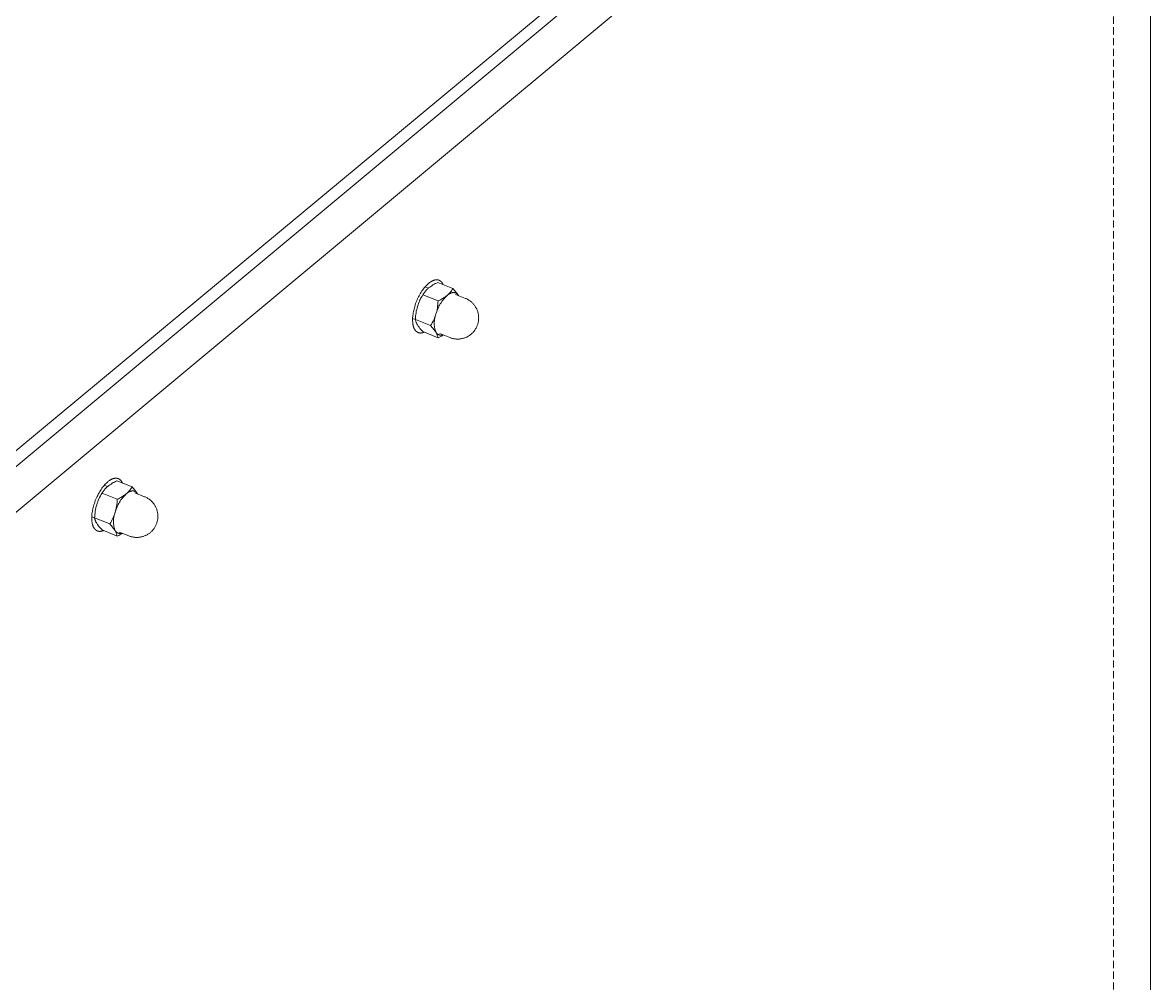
# Model space of a CAD drawing. Header units: millimetres. Extents: x -427 to 4679, y -324 to 2971.
# Drawn here: x 4334.3 to 4534.5, y 1184.3 to 1354.9 of the extents above; entities that cross this region are included whole.
import ezdxf

# ---------------------------------------------------------------- set-up
doc = ezdxf.new("R2010")
doc.units = ezdxf.units.MM
doc.linetypes.add('HIDDEN', pattern=[1.905, 1.27, -0.635])
doc.layers.add('ZANO_R', color=7, linetype='Continuous', lineweight=0)
doc.layers.add('ZANO_R_przerywana', color=7, linetype='HIDDEN', lineweight=0)

msp = doc.modelspace()

# ---------------------------------------------------------------- linework, layer by layer
at = {"layer": 'ZANO_R'}
for p, q in [((4525.13, 1438.38), (4272.79, 1228.76)), ((4277.38, 1229.57), (4522.25, 1433.65)), ((4528.82, 1431.02), (4283.96, 1226.94)), ((4534.52, 1105.9), (4534.52, 1427.6)), ((4405.21, 1307.22), (4405.34, 1307.41)), ((4405.34, 1307.41), (4405.47, 1307.58)), ((4405.47, 1307.58), (4405.61, 1307.76)), ((4405.61, 1307.76), (4405.74, 1307.92)), ((4405.74, 1307.92), (4405.87, 1308.07)), ((4405.76, 1307.94), (4406.33, 1307.7)), ((4405.87, 1308.07), (4406, 1308.21)), ((4405.87, 1307.24), (4405.97, 1307.35)), ((4405.97, 1307.35), (4406.07, 1307.46)), ((4406, 1308.21), (4406.13, 1308.34)), ((4406.07, 1307.46), (4406.17, 1307.56)), ((4406.13, 1308.34), (4406.2, 1308.4)), ((4406.17, 1307.56), (4406.28, 1307.65)), ((4406.2, 1308.4), (4406.26, 1308.46)), ((4406.26, 1308.46), (4406.33, 1308.51)), ((4406.28, 1307.65), (4406.39, 1307.75)), ((4406.33, 1308.51), (4406.39, 1308.57)), ((4406.39, 1308.57), (4406.48, 1308.64)), ((4406.39, 1307.75), (4406.58, 1307.89)), ((4406.48, 1308.64), (4406.57, 1308.71)), ((4406.57, 1308.71), (4406.66, 1308.78)), ((4406.58, 1307.89), (4406.77, 1308.03)), ((4406.66, 1308.78), (4406.76, 1308.84)), ((4406.76, 1308.84), (4406.81, 1308.87)), ((4406.77, 1308.03), (4406.96, 1308.16)), ((4406.81, 1308.87), (4406.85, 1308.9)), ((4406.85, 1308.9), (4406.9, 1308.93)), ((4406.9, 1308.93), (4406.95, 1308.95)), ((4406.95, 1308.95), (4407, 1308.98)), ((4406.96, 1308.16), (4407.16, 1308.29)), ((4407, 1308.98), (4407.04, 1309)), ((4407.04, 1309), (4407.09, 1309.02)), ((4407.09, 1309.02), (4407.14, 1309.05)), ((4407.14, 1309.05), (4407.19, 1309.07)), ((4407.16, 1308.29), (4407.37, 1308.41)), ((4407.19, 1309.07), (4407.23, 1309.09)), ((4407.23, 1309.09), (4407.28, 1309.1)), ((4407.28, 1309.1), (4407.33, 1309.12)), ((4407.33, 1309.12), (4407.38, 1309.14)), ((4407.37, 1308.41), (4407.57, 1308.52)), ((4407.38, 1309.14), (4407.42, 1309.15)), ((4407.42, 1309.15), (4407.47, 1309.16)), ((4407.47, 1309.16), (4407.52, 1309.17)), ((4407.52, 1309.17), (4407.57, 1309.18)), ((4407.57, 1309.18), (4407.61, 1309.19)), ((4407.57, 1308.52), (4407.78, 1308.63)), ((4407.61, 1309.19), (4407.66, 1309.2)), ((4407.66, 1309.2), (4407.7, 1309.2)), ((4407.7, 1309.2), (4407.75, 1309.2)), ((4407.75, 1309.2), (4407.8, 1309.2)), ((4407.78, 1308.63), (4408, 1308.73)), ((4407.8, 1309.2), (4407.82, 1309.21)), ((4407.82, 1309.21), (4407.84, 1309.2)), ((4407.84, 1309.2), (4407.86, 1309.2)), ((4407.86, 1309.2), (4407.88, 1309.2)), ((4407.88, 1309.2), (4407.91, 1309.2)), ((4407.91, 1309.2), (4407.93, 1309.2)), ((4407.93, 1309.2), (4407.95, 1309.2)), ((4407.95, 1309.2), (4407.97, 1309.2)), ((4407.97, 1309.2), (4407.99, 1309.19)), ((4407.99, 1309.19), (4408.02, 1309.19)), ((4408, 1308.73), (4410.7, 1307.65)), ((4408.02, 1309.19), (4408.04, 1309.19)), ((4408.04, 1309.19), (4408.06, 1309.18)), ((4408.06, 1309.18), (4408.08, 1309.18)), ((4408.08, 1309.18), (4408.1, 1309.17)), ((4408.1, 1309.17), (4408.12, 1309.17)), ((4408.12, 1309.17), (4408.14, 1309.16)), ((4408.14, 1309.16), (4408.16, 1309.15)), ((4408.16, 1309.15), (4408.18, 1309.15)), ((4408.18, 1309.15), (4408.21, 1309.14)), ((4408.21, 1309.14), (4408.23, 1309.13)), ((4408.23, 1309.13), (4408.25, 1309.13)), ((4408.25, 1309.13), (4408.27, 1309.12)), ((4408.27, 1309.12), (4408.29, 1309.11)), ((4408.29, 1309.11), (4408.3, 1309.1)), ((4408.3, 1309.1), (4408.32, 1309.09)), ((4408.32, 1309.09), (4408.34, 1309.08)), ((4408.34, 1309.08), (4408.36, 1309.07)), ((4408.36, 1309.07), (4408.38, 1309.06)), ((4408.38, 1309.06), (4408.4, 1309.05)), ((4408.4, 1309.05), (4408.42, 1309.04)), ((4408.42, 1309.04), (4408.44, 1309.03)), ((4408.44, 1309.03), (4408.46, 1309.01)), ((4408.46, 1309.01), (4408.47, 1309)), ((4408.47, 1309), (4408.49, 1308.99)), ((4408.49, 1308.99), (4408.51, 1308.97)), ((4408.51, 1308.97), (4408.53, 1308.96)), ((4408.53, 1308.96), (4408.54, 1308.95)), ((4408.54, 1308.95), (4408.56, 1308.93)), ((4408.56, 1308.93), (4408.58, 1308.92)), ((4408.58, 1308.92), (4408.6, 1308.9)), ((4408.6, 1308.9), (4408.61, 1308.89)), ((4408.61, 1308.89), (4408.63, 1308.87)), ((4408.63, 1308.87), (4408.66, 1308.84)), ((4408.66, 1308.84), (4408.69, 1308.8)), ((4408.69, 1308.8), (4408.72, 1308.77)), ((4408.72, 1308.77), (4408.75, 1308.73)), ((4408.75, 1308.73), (4408.78, 1308.69)), ((4408.78, 1308.69), (4408.81, 1308.65)), ((4408.81, 1308.65), (4408.84, 1308.61)), ((4408.84, 1308.61), (4408.86, 1308.57)), ((4408.86, 1308.57), (4408.89, 1308.52)), ((4408.89, 1308.52), (4408.91, 1308.48)), ((4408.91, 1308.48), (4408.94, 1308.43)), ((4408.94, 1308.43), (4408.96, 1308.38)), ((4408.96, 1308.38), (4408.98, 1308.33)), ((4410.52, 1307.37), (4410.44, 1307.25)), ((4410.6, 1307.49), (4410.52, 1307.37)), ((4410.7, 1307.65), (4410.6, 1307.49)), ((4411.61, 1306.51), (4410.7, 1307.65)), ((4404.18, 1305.21), (4404.27, 1305.45)), ((4404.27, 1305.45), (4404.38, 1305.69)), ((4404.38, 1305.69), (4404.48, 1305.93)), ((4404.48, 1305.93), (4404.59, 1306.16)), ((4404.59, 1306.16), (4404.71, 1306.38)), ((4404.8, 1305.5), (4404.7, 1305.26)), ((4404.71, 1306.38), (4404.83, 1306.6)), ((4404.71, 1305.27), (4404.82, 1305.53)), ((4404.91, 1305.74), (4404.8, 1305.5)), ((4404.82, 1305.53), (4404.95, 1305.79)), ((4404.83, 1306.6), (4404.95, 1306.81)), ((4405.03, 1305.98), (4404.91, 1305.74)), ((4404.95, 1306.81), (4405.08, 1307.02)), ((4404.95, 1305.79), (4405.08, 1306.04)), ((4405.16, 1306.21), (4405.03, 1305.98)), ((4405.08, 1307.02), (4405.21, 1307.22)), ((4405.08, 1306.04), (4405.22, 1306.29)), ((4405.29, 1306.43), (4405.16, 1306.21)), ((4405.22, 1306.29), (4405.37, 1306.54)), ((4405.44, 1306.65), (4405.29, 1306.43)), ((4405.37, 1306.54), (4405.44, 1306.66)), ((4405.37, 1306.54), (4408.07, 1305.46)), ((4405.44, 1306.66), (4405.52, 1306.78)), ((4405.44, 1306.65), (4405.45, 1306.68)), ((4405.52, 1306.78), (4405.6, 1306.9)), ((4405.6, 1306.9), (4405.69, 1307.02)), ((4405.69, 1307.02), (4405.78, 1307.13)), ((4405.78, 1307.13), (4405.87, 1307.24)), ((4408.07, 1305.46), (4408.05, 1305.14)), ((4408.29, 1305.56), (4408.07, 1305.46)), ((4408.49, 1305.66), (4408.29, 1305.56)), ((4408.68, 1305.76), (4408.49, 1305.66)), ((4408.73, 1305.34), (4408.59, 1305.14)), ((4408.87, 1305.87), (4408.68, 1305.76)), ((4408.87, 1305.53), (4408.73, 1305.34)), ((4409.06, 1305.99), (4408.87, 1305.87)), ((4409.02, 1305.72), (4408.87, 1305.53)), ((4409.03, 1305.97), (4408.89, 1305.89)), ((4409.18, 1305.91), (4409.02, 1305.72)), ((4409.18, 1306.06), (4409.03, 1305.97)), ((4409.24, 1306.11), (4409.06, 1305.99)), ((4409.34, 1306.09), (4409.18, 1305.91)), ((4409.23, 1306.1), (4409.19, 1306.07)), ((4409.42, 1306.23), (4409.24, 1306.11)), ((4409.5, 1306.26), (4409.34, 1306.09)), ((4409.59, 1306.36), (4409.42, 1306.23)), ((4409.68, 1306.43), (4409.5, 1306.26)), ((4409.66, 1306.42), (4409.59, 1306.37)), ((4409.68, 1306.43), (4409.66, 1306.42)), ((4409.76, 1306.5), (4409.68, 1306.43)), ((4409.75, 1306.49), (4409.68, 1306.43)), ((4409.82, 1306.55), (4409.75, 1306.49)), ((4409.87, 1306.6), (4409.76, 1306.5)), ((4409.89, 1306.6), (4409.82, 1306.55)), ((4409.97, 1306.7), (4409.87, 1306.6)), ((4409.97, 1306.65), (4409.89, 1306.6)), ((4410.07, 1306.8), (4409.97, 1306.7)), ((4410.04, 1306.69), (4409.97, 1306.65)), ((4410.1, 1306.83), (4409.99, 1306.72)), ((4410.07, 1306.72), (4410.04, 1306.69)), ((4410.17, 1306.91), (4410.07, 1306.8)), ((4410.11, 1306.74), (4410.07, 1306.72)), ((4410.2, 1306.94), (4410.1, 1306.83)), ((4410.15, 1306.76), (4410.11, 1306.74)), ((4410.18, 1306.77), (4410.15, 1306.76)), ((4410.27, 1307.02), (4410.17, 1306.91)), ((4410.22, 1306.79), (4410.18, 1306.77)), ((4410.29, 1307.06), (4410.2, 1306.94)), ((4410.26, 1306.81), (4410.22, 1306.79)), ((4410.29, 1306.83), (4410.26, 1306.81)), ((4410.36, 1307.13), (4410.27, 1307.02)), ((4410.39, 1307.18), (4410.29, 1307.06)), ((4410.33, 1306.84), (4410.29, 1306.83)), ((4410.36, 1306.85), (4410.33, 1306.84)), ((4410.44, 1307.25), (4410.36, 1307.13)), ((4410.4, 1306.87), (4410.36, 1306.85)), ((4410.44, 1306.88), (4410.4, 1306.87)), ((4410.47, 1306.89), (4410.44, 1306.88)), ((4410.51, 1306.9), (4410.47, 1306.89)), ((4410.54, 1306.91), (4410.51, 1306.9)), ((4410.58, 1306.92), (4410.54, 1306.91)), ((4410.61, 1306.93), (4410.58, 1306.92)), ((4410.65, 1306.93), (4410.61, 1306.93)), ((4410.68, 1306.94), (4410.65, 1306.93)), ((4410.72, 1306.94), (4410.68, 1306.94)), ((4410.75, 1306.94), (4410.72, 1306.94)), ((4410.78, 1306.94), (4410.75, 1306.94)), ((4410.82, 1306.95), (4410.78, 1306.94)), ((4410.85, 1306.95), (4410.82, 1306.95)), ((4410.88, 1306.94), (4410.85, 1306.95)), ((4410.91, 1306.94), (4410.88, 1306.94)), ((4410.95, 1306.94), (4410.91, 1306.94)), ((4410.98, 1306.93), (4410.95, 1306.94)), ((4411.01, 1306.93), (4410.98, 1306.93)), ((4411.02, 1306.92), (4411.01, 1306.93)), ((4411.04, 1306.92), (4411.02, 1306.92)), ((4411.05, 1306.92), (4411.04, 1306.92)), ((4411.07, 1306.91), (4411.05, 1306.92)), ((4411.08, 1306.91), (4411.07, 1306.91)), ((4411.1, 1306.9), (4411.08, 1306.91)), ((4411.11, 1306.9), (4411.1, 1306.9)), ((4411.13, 1306.89), (4411.11, 1306.9)), ((4411.14, 1306.89), (4411.13, 1306.89)), ((4411.16, 1306.88), (4411.14, 1306.89)), ((4411.17, 1306.88), (4411.16, 1306.88)), ((4411.19, 1306.87), (4411.17, 1306.88)), ((4411.17, 1306.61), (4412.92, 1305.91)), ((4411.2, 1306.87), (4411.19, 1306.87)), ((4411.21, 1306.86), (4411.2, 1306.87)), ((4411.23, 1306.85), (4411.21, 1306.86)), ((4411.24, 1306.85), (4411.23, 1306.85)), ((4411.25, 1306.84), (4411.24, 1306.85)), ((4411.27, 1306.83), (4411.25, 1306.84)), ((4411.29, 1306.82), (4411.27, 1306.83)), ((4411.32, 1306.8), (4411.29, 1306.82)), ((4411.35, 1306.78), (4411.32, 1306.8)), ((4411.37, 1306.76), (4411.35, 1306.78)), ((4411.4, 1306.74), (4411.37, 1306.76)), ((4411.42, 1306.72), (4411.4, 1306.74)), ((4411.44, 1306.7), (4411.42, 1306.72)), ((4411.47, 1306.68), (4411.44, 1306.7)), ((4411.49, 1306.66), (4411.47, 1306.68)), ((4411.51, 1306.63), (4411.49, 1306.66)), ((4411.53, 1306.61), (4411.51, 1306.63)), ((4411.55, 1306.58), (4411.53, 1306.61)), ((4411.57, 1306.56), (4411.55, 1306.58)), ((4411.59, 1306.53), (4411.57, 1306.56)), ((4411.61, 1306.5), (4411.59, 1306.53)), ((4411.63, 1306.47), (4411.61, 1306.5)), ((4411.65, 1306.45), (4411.63, 1306.47)), ((4411.67, 1306.41), (4411.65, 1306.45)), ((4412.92, 1305.91), (4413.04, 1305.86)), ((4413.04, 1305.86), (4413.15, 1305.81)), ((4413.15, 1305.81), (4413.27, 1305.75)), ((4413.27, 1305.75), (4413.38, 1305.69)), ((4413.38, 1305.69), (4413.49, 1305.62)), ((4413.49, 1305.62), (4413.6, 1305.56)), ((4413.6, 1305.56), (4413.7, 1305.48)), ((4413.7, 1305.48), (4413.8, 1305.41)), ((4413.8, 1305.41), (4413.9, 1305.33)), ((4413.9, 1305.33), (4414, 1305.25)), ((4403.62, 1303.11), (4403.65, 1303.33)), ((4403.65, 1303.33), (4403.69, 1303.55)), ((4403.69, 1303.55), (4403.74, 1303.78)), ((4403.74, 1303.78), (4403.8, 1304.01)), ((4403.8, 1304.01), (4403.86, 1304.25)), ((4403.86, 1304.25), (4403.93, 1304.49)), ((4403.93, 1304.49), (4404.01, 1304.73)), ((4404.01, 1304.73), (4404.09, 1304.97)), ((4404.09, 1304.97), (4404.18, 1305.21)), ((4404.12, 1303.05), (4404.16, 1303.33)), ((4404.16, 1303.33), (4404.21, 1303.62)), ((4404.21, 1303.62), (4404.27, 1303.91)), ((4404.27, 1303.91), (4404.34, 1304.19)), ((4404.34, 1304.19), (4404.42, 1304.47)), ((4404.42, 1304.47), (4404.51, 1304.74)), ((4404.51, 1304.74), (4404.6, 1305.01)), ((4404.6, 1305.01), (4404.71, 1305.27)), ((4404.7, 1305.26), (4404.6, 1305.02)), ((4407.77, 1303.39), (4407.7, 1303.16)), ((4407.82, 1303.58), (4407.74, 1303.28)), ((4407.85, 1303.62), (4407.77, 1303.39)), ((4407.88, 1303.89), (4407.82, 1303.58)), ((4407.93, 1303.85), (4407.85, 1303.62)), ((4407.94, 1304.2), (4407.88, 1303.89)), ((4408.02, 1304.07), (4407.93, 1303.85)), ((4407.99, 1304.51), (4407.94, 1304.2)), ((4408.03, 1304.83), (4407.99, 1304.51)), ((4408.12, 1304.29), (4408.02, 1304.07)), ((4408.05, 1305.14), (4408.03, 1304.83)), ((4408.23, 1304.51), (4408.12, 1304.29)), ((4408.35, 1304.72), (4408.23, 1304.51)), ((4408.47, 1304.93), (4408.35, 1304.72)), ((4408.59, 1305.14), (4408.47, 1304.93)), ((4414, 1305.25), (4414.1, 1305.16)), ((4414.1, 1305.16), (4414.19, 1305.07)), ((4414.19, 1305.07), (4414.27, 1304.98)), ((4414.27, 1304.98), (4414.36, 1304.88)), ((4414.36, 1304.88), (4414.44, 1304.79)), ((4414.44, 1304.79), (4414.52, 1304.69)), ((4414.52, 1304.69), (4414.6, 1304.58)), ((4414.6, 1304.58), (4414.67, 1304.48)), ((4414.67, 1304.48), (4414.73, 1304.37)), ((4414.73, 1304.37), (4414.8, 1304.26)), ((4414.8, 1304.26), (4414.86, 1304.15)), ((4414.86, 1304.15), (4414.92, 1304.03)), ((4414.92, 1304.03), (4414.97, 1303.92)), ((4414.97, 1303.92), (4415.02, 1303.8)), ((4415.02, 1303.8), (4415.06, 1303.68)), ((4415.06, 1303.68), (4415.1, 1303.56)), ((4415.1, 1303.56), (4415.14, 1303.44)), ((4415.14, 1303.44), (4415.17, 1303.31)), ((4403.54, 1302.29), (4403.55, 1302.49)), ((4403.54, 1302.11), (4403.54, 1302.29)), ((4403.54, 1301.96), (4403.54, 1302.11)), ((4403.55, 1301.82), (4403.54, 1301.96)), ((4403.55, 1302.49), (4403.57, 1302.69)), ((4404.06, 1302.15), (4403.55, 1302.36)), ((4403.56, 1301.68), (4403.55, 1301.82)), ((4403.57, 1301.53), (4403.56, 1301.68)), ((4403.57, 1302.69), (4403.59, 1302.89)), ((4403.59, 1301.4), (4403.57, 1301.53)), ((4403.59, 1302.89), (4403.62, 1303.11)), ((4403.6, 1301.33), (4403.59, 1301.4)), ((4403.61, 1301.26), (4403.6, 1301.33)), ((4404.05, 1302.17), (4404.07, 1302.46)), ((4404.05, 1302.17), (4406.75, 1301.09)), ((4404.07, 1302.09), (4404.05, 1302.17)), ((4404.07, 1302.46), (4404.09, 1302.76)), ((4404.08, 1302.02), (4404.07, 1302.09)), ((4404.1, 1301.94), (4404.08, 1302.02)), ((4404.09, 1302.76), (4404.12, 1303.05)), ((4404.12, 1301.86), (4404.1, 1301.94)), ((4404.14, 1301.78), (4404.12, 1301.86)), ((4404.17, 1301.71), (4404.14, 1301.78)), ((4404.2, 1301.63), (4404.17, 1301.71)), ((4404.23, 1301.56), (4404.2, 1301.63)), ((4404.26, 1301.49), (4404.23, 1301.56)), ((4404.3, 1301.41), (4404.26, 1301.49)), ((4404.33, 1301.34), (4404.3, 1301.41)), ((4404.37, 1301.27), (4404.33, 1301.34)), ((4406.9, 1301.34), (4406.75, 1301.09)), ((4407.04, 1301.58), (4406.9, 1301.34)), ((4407.17, 1301.84), (4407.04, 1301.58)), ((4407.3, 1302.09), (4407.17, 1301.84)), ((4407.41, 1302.35), (4407.3, 1302.09)), ((4407.4, 1301.75), (4407.39, 1301.61)), ((4407.39, 1301.61), (4407.39, 1301.46)), ((4407.39, 1301.46), (4407.39, 1301.31)), ((4407.41, 1301.9), (4407.4, 1301.75)), ((4407.52, 1302.62), (4407.41, 1302.35)), ((4407.42, 1302.05), (4407.41, 1301.9)), ((4407.44, 1302.19), (4407.42, 1302.05)), ((4407.47, 1302.33), (4407.44, 1302.19)), ((4407.5, 1302.48), (4407.47, 1302.33)), ((4407.54, 1302.62), (4407.5, 1302.48)), ((4407.62, 1302.89), (4407.52, 1302.62)), ((4407.58, 1302.76), (4407.54, 1302.62)), ((4407.62, 1302.9), (4407.58, 1302.76)), ((4407.7, 1303.16), (4407.62, 1302.89)), ((4407.67, 1303.04), (4407.62, 1302.9)), ((4415.14, 1301.43), (4415.11, 1301.31)), ((4415.17, 1301.55), (4415.14, 1301.43)), ((4415.17, 1303.31), (4415.2, 1303.19)), ((4415.2, 1301.68), (4415.17, 1301.55)), ((4415.2, 1303.19), (4415.22, 1303.06)), ((4415.22, 1301.8), (4415.2, 1301.68)), ((4415.22, 1303.06), (4415.24, 1302.94)), ((4415.24, 1301.92), (4415.22, 1301.8)), ((4415.24, 1302.94), (4415.26, 1302.81)), ((4415.26, 1302.05), (4415.24, 1301.92)), ((4415.26, 1302.81), (4415.27, 1302.68)), ((4415.27, 1302.18), (4415.26, 1302.05)), ((4415.27, 1302.68), (4415.27, 1302.56)), ((4415.27, 1302.56), (4415.28, 1302.43)), ((4415.28, 1302.43), (4415.27, 1302.3)), ((4415.27, 1302.3), (4415.27, 1302.18)), ((4403.63, 1301.19), (4403.61, 1301.26)), ((4403.64, 1301.13), (4403.63, 1301.19)), ((4403.66, 1301.06), (4403.64, 1301.13)), ((4403.67, 1301), (4403.66, 1301.06)), ((4403.69, 1300.94), (4403.67, 1301)), ((4403.71, 1300.87), (4403.69, 1300.94)), ((4403.73, 1300.81), (4403.71, 1300.87)), ((4403.75, 1300.75), (4403.73, 1300.81)), ((4403.77, 1300.7), (4403.75, 1300.75)), ((4403.79, 1300.64), (4403.77, 1300.7)), ((4403.82, 1300.58), (4403.79, 1300.64)), ((4403.84, 1300.53), (4403.82, 1300.58)), ((4403.87, 1300.48), (4403.84, 1300.53)), ((4403.9, 1300.43), (4403.87, 1300.48)), ((4403.93, 1300.38), (4403.9, 1300.43)), ((4403.96, 1300.33), (4403.93, 1300.38)), ((4403.99, 1300.29), (4403.96, 1300.33)), ((4404.01, 1300.26), (4403.99, 1300.29)), ((4404.02, 1300.24), (4404.01, 1300.26)), ((4404.04, 1300.22), (4404.02, 1300.24)), ((4404.06, 1300.2), (4404.04, 1300.22)), ((4404.07, 1300.18), (4404.06, 1300.2)), ((4404.09, 1300.16), (4404.07, 1300.18)), ((4404.11, 1300.14), (4404.09, 1300.16)), ((4404.13, 1300.12), (4404.11, 1300.14)), ((4404.14, 1300.1), (4404.13, 1300.12)), ((4404.16, 1300.08), (4404.14, 1300.1)), ((4404.18, 1300.06), (4404.16, 1300.08)), ((4404.2, 1300.05), (4404.18, 1300.06)), ((4404.22, 1300.03), (4404.2, 1300.05)), ((4404.24, 1300.01), (4404.22, 1300.03)), ((4404.26, 1300), (4404.24, 1300.01)), ((4404.28, 1299.98), (4404.26, 1300)), ((4404.3, 1299.97), (4404.28, 1299.98)), ((4404.32, 1299.95), (4404.3, 1299.97)), ((4404.34, 1299.94), (4404.32, 1299.95)), ((4404.36, 1299.93), (4404.34, 1299.94)), ((4404.38, 1299.91), (4404.36, 1299.93)), ((4404.42, 1301.21), (4404.37, 1301.27)), ((4404.4, 1299.9), (4404.38, 1299.91)), ((4404.43, 1299.89), (4404.4, 1299.9)), ((4404.56, 1300.99), (4404.42, 1301.21)), ((4404.45, 1299.88), (4404.43, 1299.89)), ((4404.47, 1299.87), (4404.45, 1299.88)), ((4404.49, 1299.86), (4404.47, 1299.87)), ((4404.51, 1299.85), (4404.49, 1299.86)), ((4404.54, 1299.84), (4404.51, 1299.85)), ((4404.56, 1299.83), (4404.54, 1299.84)), ((4404.71, 1300.79), (4404.56, 1300.99)), ((4404.58, 1299.82), (4404.56, 1299.83)), ((4404.61, 1299.81), (4404.58, 1299.82)), ((4404.63, 1299.81), (4404.61, 1299.81)), ((4404.65, 1299.8), (4404.63, 1299.81)), ((4404.68, 1299.79), (4404.65, 1299.8)), ((4404.7, 1299.79), (4404.68, 1299.79)), ((4404.72, 1299.78), (4404.7, 1299.79)), ((4404.86, 1300.58), (4404.71, 1300.79)), ((4404.75, 1299.78), (4404.72, 1299.78)), ((4404.77, 1299.78), (4404.75, 1299.78)), ((4404.8, 1299.77), (4404.77, 1299.78)), ((4404.82, 1299.77), (4404.8, 1299.77)), ((4404.85, 1299.77), (4404.82, 1299.77)), ((4404.87, 1299.76), (4404.85, 1299.77)), ((4405.02, 1300.38), (4404.86, 1300.58)), ((4404.9, 1299.76), (4404.87, 1299.76)), ((4404.92, 1299.76), (4404.9, 1299.76)), ((4404.95, 1299.76), (4404.92, 1299.76)), ((4404.97, 1299.76), (4404.95, 1299.76)), ((4405, 1299.76), (4404.97, 1299.76)), ((4405.02, 1299.76), (4405, 1299.76)), ((4405.19, 1300.19), (4405.02, 1300.38)), ((4405.05, 1299.76), (4405.02, 1299.76)), ((4405.08, 1299.77), (4405.05, 1299.76)), ((4405.1, 1299.77), (4405.08, 1299.77)), ((4405.13, 1299.77), (4405.1, 1299.77)), ((4405.15, 1299.78), (4405.13, 1299.77)), ((4405.18, 1299.78), (4405.15, 1299.78)), ((4405.23, 1299.79), (4405.18, 1299.78)), ((4405.37, 1300), (4405.19, 1300.19)), ((4405.29, 1299.8), (4405.23, 1299.79)), ((4405.34, 1299.81), (4405.29, 1299.8)), ((4405.39, 1299.83), (4405.34, 1299.81)), ((4408.07, 1298.92), (4405.37, 1300)), ((4405.45, 1299.85), (4405.39, 1299.83)), ((4405.5, 1299.86), (4405.45, 1299.85)), ((4405.56, 1299.88), (4405.5, 1299.86)), ((4405.61, 1299.91), (4405.56, 1299.88)), ((4406.75, 1301.09), (4407.67, 1299.95)), ((4407.39, 1301.31), (4407.4, 1301.17)), ((4407.4, 1301.17), (4407.42, 1301.02)), ((4407.42, 1301.02), (4407.44, 1300.88)), ((4407.44, 1300.88), (4407.46, 1300.73)), ((4407.46, 1300.73), (4407.49, 1300.59)), ((4407.49, 1300.59), (4407.52, 1300.45)), ((4407.52, 1300.45), (4407.56, 1300.31)), ((4407.56, 1300.31), (4407.6, 1300.17)), ((4407.6, 1300.17), (4407.65, 1300.03)), ((4407.65, 1300.03), (4407.7, 1299.89)), ((4407.7, 1299.89), (4407.72, 1299.86)), ((4407.72, 1299.86), (4407.74, 1299.83)), ((4407.74, 1299.83), (4408.07, 1298.92)), ((4407.74, 1299.83), (4407.76, 1299.81)), ((4407.76, 1299.81), (4407.77, 1299.78)), ((4407.77, 1299.78), (4407.79, 1299.75)), ((4407.79, 1299.75), (4407.81, 1299.73)), ((4407.81, 1299.73), (4407.84, 1299.7)), ((4407.84, 1299.7), (4407.86, 1299.68)), ((4407.86, 1299.68), (4407.88, 1299.66)), ((4407.88, 1299.66), (4407.91, 1299.63)), ((4407.91, 1299.63), (4407.93, 1299.61)), ((4407.93, 1299.61), (4407.96, 1299.59)), ((4407.96, 1299.59), (4407.98, 1299.57)), ((4407.98, 1299.57), (4408.01, 1299.55)), ((4408.01, 1299.55), (4408.04, 1299.53)), ((4408.04, 1299.53), (4408.06, 1299.52)), ((4408.06, 1299.52), (4408.09, 1299.5)), ((4408.09, 1299.5), (4408.12, 1299.49)), ((4408.12, 1299.49), (4408.15, 1299.47)), ((4408.15, 1299.47), (4408.18, 1299.46)), ((4408.18, 1299.46), (4408.21, 1299.45)), ((4408.21, 1299.45), (4408.24, 1299.44)), ((4408.24, 1299.44), (4408.27, 1299.43)), ((4408.27, 1299.43), (4408.3, 1299.42)), ((4408.3, 1299.42), (4408.34, 1299.41)), ((4408.34, 1299.41), (4408.37, 1299.4)), ((4408.37, 1299.4), (4408.4, 1299.4)), ((4410.13, 1298.95), (4408.38, 1299.65)), ((4408.4, 1299.4), (4408.43, 1299.39)), ((4408.43, 1299.39), (4408.47, 1299.39)), ((4408.47, 1299.39), (4408.5, 1299.39)), ((4408.5, 1299.39), (4408.53, 1299.38)), ((4408.53, 1299.38), (4408.56, 1299.38)), ((4408.56, 1299.38), (4408.6, 1299.39)), ((4408.6, 1299.39), (4408.63, 1299.39)), ((4408.63, 1299.39), (4408.66, 1299.39)), ((4408.66, 1299.39), (4408.7, 1299.4)), ((4408.7, 1299.4), (4408.73, 1299.4)), ((4408.73, 1299.4), (4408.76, 1299.41)), ((4408.76, 1299.41), (4408.79, 1299.42)), ((4408.77, 1299.28), (4408.98, 1299.41)), ((4408.79, 1299.42), (4408.82, 1299.42)), ((4408.82, 1299.42), (4408.85, 1299.43)), ((4408.85, 1299.43), (4408.89, 1299.45)), ((4408.98, 1299.41), (4408.89, 1299.35)), ((4413.72, 1299.39), (4413.62, 1299.31)), ((4413.83, 1299.47), (4413.72, 1299.39)), ((4413.93, 1299.55), (4413.83, 1299.47)), ((4414.02, 1299.63), (4413.93, 1299.55)), ((4414.12, 1299.72), (4414.02, 1299.63)), ((4414.21, 1299.8), (4414.12, 1299.72)), ((4414.29, 1299.9), (4414.21, 1299.8)), ((4414.38, 1299.99), (4414.29, 1299.9)), ((4414.46, 1300.09), (4414.38, 1299.99)), ((4414.53, 1300.19), (4414.46, 1300.09)), ((4414.61, 1300.29), (4414.53, 1300.19)), ((4414.68, 1300.4), (4414.61, 1300.29)), ((4414.74, 1300.5), (4414.68, 1300.4)), ((4414.81, 1300.61), (4414.74, 1300.5)), ((4414.87, 1300.72), (4414.81, 1300.61)), ((4414.92, 1300.84), (4414.87, 1300.72)), ((4414.97, 1300.95), (4414.92, 1300.84)), ((4415.02, 1301.07), (4414.97, 1300.95)), ((4415.07, 1301.19), (4415.02, 1301.07)), ((4415.11, 1301.31), (4415.07, 1301.19)), ((4408.33, 1299.05), (4408.07, 1298.92)), ((4408.33, 1299.05), (4408.55, 1299.16)), ((4408.55, 1299.16), (4408.77, 1299.28)), ((4410.26, 1298.9), (4410.13, 1298.95)), ((4410.38, 1298.86), (4410.26, 1298.9)), ((4410.5, 1298.82), (4410.38, 1298.86)), ((4410.63, 1298.79), (4410.5, 1298.82)), ((4410.76, 1298.76), (4410.63, 1298.79)), ((4410.88, 1298.73), (4410.76, 1298.76)), ((4411.01, 1298.71), (4410.88, 1298.73)), ((4411.14, 1298.7), (4411.01, 1298.71)), ((4411.27, 1298.69), (4411.14, 1298.7)), ((4411.4, 1298.68), (4411.27, 1298.69)), ((4411.53, 1298.68), (4411.4, 1298.68)), ((4411.66, 1298.68), (4411.53, 1298.68)), ((4411.79, 1298.69), (4411.66, 1298.68)), ((4411.92, 1298.7), (4411.79, 1298.69)), ((4412.05, 1298.71), (4411.92, 1298.7)), ((4412.18, 1298.74), (4412.05, 1298.71)), ((4412.31, 1298.76), (4412.18, 1298.74)), ((4412.43, 1298.79), (4412.31, 1298.76)), ((4412.56, 1298.82), (4412.43, 1298.79)), ((4412.68, 1298.86), (4412.56, 1298.82)), ((4412.81, 1298.9), (4412.68, 1298.86)), ((4412.93, 1298.95), (4412.81, 1298.9)), ((4413.05, 1299), (4412.93, 1298.95)), ((4413.16, 1299.05), (4413.05, 1299)), ((4413.28, 1299.11), (4413.16, 1299.05)), ((4413.39, 1299.18), (4413.28, 1299.11)), ((4413.51, 1299.24), (4413.39, 1299.18)), ((4413.62, 1299.31), (4413.51, 1299.24)), ((4349.32, 1273.24), (4349.38, 1273.3)), ((4349.38, 1273.3), (4349.44, 1273.35)), ((4349.44, 1273.35), (4349.53, 1273.43)), ((4349.53, 1273.43), (4349.63, 1273.5)), ((4349.63, 1273.5), (4349.72, 1273.56)), ((4349.72, 1273.56), (4349.81, 1273.63)), ((4349.81, 1273.63), (4349.86, 1273.66)), ((4349.86, 1273.66), (4349.91, 1273.69)), ((4349.91, 1273.69), (4349.95, 1273.71)), ((4349.95, 1273.71), (4350, 1273.74)), ((4350, 1273.74), (4350.05, 1273.77)), ((4350.05, 1273.77), (4350.1, 1273.79)), ((4350.1, 1273.79), (4350.15, 1273.81)), ((4350.15, 1273.81), (4350.19, 1273.83)), ((4350.19, 1273.83), (4350.24, 1273.85)), ((4350.24, 1273.85), (4350.29, 1273.87)), ((4350.29, 1273.87), (4350.34, 1273.89)), ((4350.34, 1273.89), (4350.38, 1273.91)), ((4350.38, 1273.91), (4350.43, 1273.92)), ((4350.42, 1273.2), (4350.63, 1273.31)), ((4350.43, 1273.92), (4350.48, 1273.94)), ((4350.48, 1273.94), (4350.53, 1273.95)), ((4350.53, 1273.95), (4350.57, 1273.96)), ((4350.57, 1273.96), (4350.62, 1273.97)), ((4350.62, 1273.97), (4350.67, 1273.98)), ((4350.63, 1273.31), (4350.84, 1273.42)), ((4350.67, 1273.98), (4350.71, 1273.98)), ((4350.71, 1273.98), (4350.76, 1273.99)), ((4350.76, 1273.99), (4350.8, 1273.99)), ((4350.8, 1273.99), (4350.85, 1273.99)), ((4350.84, 1273.42), (4351.05, 1273.52)), ((4350.85, 1273.99), (4350.87, 1273.99)), ((4350.87, 1273.99), (4350.89, 1273.99)), ((4350.89, 1273.99), (4350.92, 1273.99)), ((4350.92, 1273.99), (4350.94, 1273.99)), ((4350.94, 1273.99), (4350.96, 1273.99)), ((4350.96, 1273.99), (4350.98, 1273.99)), ((4350.98, 1273.99), (4351.01, 1273.99)), ((4351.01, 1273.99), (4351.03, 1273.98)), ((4351.03, 1273.98), (4351.05, 1273.98)), ((4351.05, 1273.98), (4351.07, 1273.98)), ((4351.05, 1273.52), (4353.75, 1272.44)), ((4351.07, 1273.98), (4351.09, 1273.97)), ((4351.09, 1273.97), (4351.11, 1273.97)), ((4351.11, 1273.97), (4351.13, 1273.96)), ((4351.13, 1273.96), (4351.16, 1273.96)), ((4351.16, 1273.96), (4351.18, 1273.95)), ((4351.18, 1273.95), (4351.2, 1273.95)), ((4351.2, 1273.95), (4351.22, 1273.94)), ((4351.22, 1273.94), (4351.24, 1273.94)), ((4351.24, 1273.94), (4351.26, 1273.93)), ((4351.26, 1273.93), (4351.28, 1273.92)), ((4351.28, 1273.92), (4351.3, 1273.91)), ((4351.3, 1273.91), (4351.32, 1273.91)), ((4351.32, 1273.91), (4351.34, 1273.9)), ((4351.34, 1273.9), (4351.36, 1273.89)), ((4351.36, 1273.89), (4351.38, 1273.88)), ((4351.38, 1273.88), (4351.4, 1273.87)), ((4351.4, 1273.87), (4351.42, 1273.86)), ((4351.42, 1273.86), (4351.44, 1273.85)), ((4351.44, 1273.85), (4351.46, 1273.84)), ((4351.46, 1273.84), (4351.47, 1273.83)), ((4351.47, 1273.83), (4351.49, 1273.81)), ((4351.49, 1273.81), (4351.51, 1273.8)), ((4351.51, 1273.8), (4351.53, 1273.79)), ((4351.53, 1273.79), (4351.55, 1273.78)), ((4351.55, 1273.78), (4351.56, 1273.76)), ((4351.56, 1273.76), (4351.58, 1273.75)), ((4351.58, 1273.75), (4351.6, 1273.73)), ((4351.6, 1273.73), (4351.62, 1273.72)), ((4351.62, 1273.72), (4351.63, 1273.71)), ((4351.63, 1273.71), (4351.65, 1273.69)), ((4351.65, 1273.69), (4351.67, 1273.67)), ((4351.67, 1273.67), (4351.68, 1273.66)), ((4351.68, 1273.66), (4351.72, 1273.63)), ((4351.72, 1273.63), (4351.75, 1273.59)), ((4351.75, 1273.59), (4351.78, 1273.55)), ((4351.78, 1273.55), (4351.81, 1273.52)), ((4351.81, 1273.52), (4351.84, 1273.48)), ((4351.84, 1273.48), (4351.86, 1273.44)), ((4351.86, 1273.44), (4351.89, 1273.4)), ((4351.89, 1273.4), (4351.92, 1273.35)), ((4351.92, 1273.35), (4351.94, 1273.31)), ((4351.94, 1273.31), (4351.97, 1273.27)), ((4347.76, 1271.17), (4347.89, 1271.39)), ((4347.89, 1271.39), (4348.01, 1271.6)), ((4348.01, 1271.6), (4348.14, 1271.81)), ((4348.14, 1271.81), (4348.26, 1272)), ((4348.26, 1272), (4348.4, 1272.19)), ((4348.27, 1271.08), (4348.42, 1271.32)), ((4348.49, 1271.44), (4348.35, 1271.22)), ((4348.4, 1272.19), (4348.53, 1272.37)), ((4348.42, 1271.32), (4348.5, 1271.45)), ((4348.42, 1271.32), (4351.12, 1270.24)), ((4348.49, 1271.44), (4348.51, 1271.47)), ((4348.5, 1271.45), (4348.57, 1271.57)), ((4348.53, 1272.37), (4348.66, 1272.54)), ((4348.57, 1271.57), (4348.66, 1271.69)), ((4348.66, 1272.54), (4348.79, 1272.7)), ((4348.66, 1271.69), (4348.74, 1271.81)), ((4348.74, 1271.81), (4348.83, 1271.92)), ((4348.79, 1272.7), (4348.93, 1272.85)), ((4348.81, 1272.72), (4349.39, 1272.49)), ((4348.83, 1271.92), (4348.93, 1272.03)), ((4348.93, 1272.85), (4349.06, 1272.99)), ((4348.93, 1272.03), (4349.02, 1272.14)), ((4349.02, 1272.14), (4349.12, 1272.24)), ((4349.06, 1272.99), (4349.19, 1273.12)), ((4349.12, 1272.24), (4349.23, 1272.34)), ((4349.19, 1273.12), (4349.25, 1273.19)), ((4349.23, 1272.34), (4349.33, 1272.44)), ((4349.25, 1273.19), (4349.32, 1273.24)), ((4349.33, 1272.44), (4349.44, 1272.54)), ((4349.44, 1272.54), (4349.63, 1272.68)), ((4349.63, 1272.68), (4349.82, 1272.82)), ((4349.82, 1272.82), (4350.02, 1272.95)), ((4350.02, 1272.95), (4350.22, 1273.08)), ((4350.22, 1273.08), (4350.42, 1273.2)), ((4351.97, 1273.27), (4351.99, 1273.22)), ((4351.99, 1273.22), (4352.01, 1273.17)), ((4352.01, 1273.17), (4352.03, 1273.12)), ((4352.81, 1271.29), (4352.73, 1271.22)), ((4352.87, 1271.34), (4352.8, 1271.28)), ((4352.92, 1271.39), (4352.81, 1271.29)), ((4352.95, 1271.39), (4352.87, 1271.34)), ((4353.03, 1271.49), (4352.92, 1271.39)), ((4353.02, 1271.44), (4352.95, 1271.39)), ((4353.09, 1271.48), (4353.02, 1271.44)), ((4353.13, 1271.59), (4353.03, 1271.49)), ((4353.15, 1271.62), (4353.05, 1271.51)), ((4353.13, 1271.5), (4353.09, 1271.48)), ((4353.23, 1271.7), (4353.13, 1271.59)), ((4353.17, 1271.52), (4353.13, 1271.5)), ((4353.25, 1271.73), (4353.15, 1271.62)), ((4353.2, 1271.54), (4353.17, 1271.52)), ((4353.24, 1271.56), (4353.2, 1271.54)), ((4353.32, 1271.81), (4353.23, 1271.7)), ((4353.27, 1271.58), (4353.24, 1271.56)), ((4353.35, 1271.85), (4353.25, 1271.73)), ((4353.31, 1271.6), (4353.27, 1271.58)), ((4353.35, 1271.61), (4353.31, 1271.6)), ((4353.41, 1271.92), (4353.32, 1271.81)), ((4353.44, 1271.96), (4353.35, 1271.85)), ((4353.38, 1271.63), (4353.35, 1271.61)), ((4353.42, 1271.64), (4353.38, 1271.63)), ((4353.5, 1272.04), (4353.41, 1271.92)), ((4353.46, 1271.66), (4353.42, 1271.64)), ((4353.49, 1271.67), (4353.46, 1271.66)), ((4353.53, 1271.68), (4353.49, 1271.67)), ((4353.58, 1272.15), (4353.5, 1272.04)), ((4353.56, 1271.69), (4353.53, 1271.68)), ((4353.6, 1271.7), (4353.56, 1271.69)), ((4353.66, 1272.28), (4353.58, 1272.15)), ((4353.63, 1271.71), (4353.6, 1271.7)), ((4353.67, 1271.71), (4353.63, 1271.71)), ((4353.75, 1272.44), (4353.66, 1272.28)), ((4353.7, 1271.72), (4353.67, 1271.71)), ((4353.74, 1271.72), (4353.7, 1271.72)), ((4353.77, 1271.73), (4353.74, 1271.72)), ((4354.66, 1271.3), (4353.75, 1272.44)), ((4353.8, 1271.73), (4353.77, 1271.73)), ((4353.84, 1271.73), (4353.8, 1271.73)), ((4353.87, 1271.73), (4353.84, 1271.73)), ((4353.9, 1271.73), (4353.87, 1271.73)), ((4353.94, 1271.73), (4353.9, 1271.73)), ((4353.97, 1271.73), (4353.94, 1271.73)), ((4354, 1271.73), (4353.97, 1271.73)), ((4354.03, 1271.72), (4354, 1271.73)), ((4354.06, 1271.72), (4354.03, 1271.72)), ((4354.08, 1271.71), (4354.06, 1271.72)), ((4354.09, 1271.71), (4354.08, 1271.71)), ((4354.11, 1271.71), (4354.09, 1271.71)), ((4354.12, 1271.7), (4354.11, 1271.71)), ((4354.14, 1271.7), (4354.12, 1271.7)), ((4354.15, 1271.69), (4354.14, 1271.7)), ((4354.17, 1271.69), (4354.15, 1271.69)), ((4354.18, 1271.68), (4354.17, 1271.69)), ((4354.2, 1271.68), (4354.18, 1271.68)), ((4354.21, 1271.67), (4354.2, 1271.68)), ((4354.23, 1271.67), (4354.21, 1271.67)), ((4354.22, 1271.4), (4355.97, 1270.7)), ((4354.24, 1271.66), (4354.23, 1271.67)), ((4354.25, 1271.65), (4354.24, 1271.66)), ((4354.27, 1271.65), (4354.25, 1271.65)), ((4354.28, 1271.64), (4354.27, 1271.65)), ((4354.3, 1271.63), (4354.28, 1271.64)), ((4354.31, 1271.63), (4354.3, 1271.63)), ((4354.32, 1271.62), (4354.31, 1271.63)), ((4354.35, 1271.6), (4354.32, 1271.62)), ((4354.38, 1271.59), (4354.35, 1271.6)), ((4354.4, 1271.57), (4354.38, 1271.59)), ((4354.43, 1271.55), (4354.4, 1271.57)), ((4354.45, 1271.53), (4354.43, 1271.55)), ((4354.47, 1271.51), (4354.45, 1271.53)), ((4354.5, 1271.49), (4354.47, 1271.51)), ((4354.52, 1271.47), (4354.5, 1271.49)), ((4354.54, 1271.44), (4354.52, 1271.47)), ((4354.57, 1271.42), (4354.54, 1271.44)), ((4354.59, 1271.4), (4354.57, 1271.42)), ((4354.61, 1271.37), (4354.59, 1271.4)), ((4354.63, 1271.34), (4354.61, 1271.37)), ((4354.65, 1271.32), (4354.63, 1271.34)), ((4354.67, 1271.29), (4354.65, 1271.32)), ((4354.69, 1271.26), (4354.67, 1271.29)), ((4346.98, 1269.28), (4347.06, 1269.52)), ((4347.06, 1269.52), (4347.14, 1269.76)), ((4347.14, 1269.76), (4347.23, 1270)), ((4347.23, 1270), (4347.33, 1270.24)), ((4347.33, 1270.24), (4347.43, 1270.48)), ((4347.43, 1270.48), (4347.54, 1270.71)), ((4347.47, 1269.26), (4347.56, 1269.53)), ((4347.54, 1270.71), (4347.65, 1270.94)), ((4347.56, 1269.53), (4347.66, 1269.8)), ((4347.65, 1270.94), (4347.76, 1271.17)), ((4347.66, 1269.8), (4347.76, 1270.06)), ((4347.75, 1270.05), (4347.66, 1269.81)), ((4347.86, 1270.29), (4347.75, 1270.05)), ((4347.76, 1270.06), (4347.88, 1270.32)), ((4347.97, 1270.53), (4347.86, 1270.29)), ((4347.88, 1270.32), (4348, 1270.58)), ((4348.09, 1270.76), (4347.97, 1270.53)), ((4348, 1270.58), (4348.13, 1270.83)), ((4348.21, 1270.99), (4348.09, 1270.76)), ((4348.13, 1270.83), (4348.27, 1271.08)), ((4348.35, 1271.22), (4348.21, 1270.99)), ((4351.04, 1269.3), (4351, 1268.99)), ((4351.08, 1269.61), (4351.04, 1269.3)), ((4351.11, 1269.93), (4351.08, 1269.61)), ((4351.12, 1270.24), (4351.11, 1269.93)), ((4351.35, 1270.35), (4351.12, 1270.24)), ((4351.29, 1269.3), (4351.18, 1269.08)), ((4351.4, 1269.51), (4351.29, 1269.3)), ((4351.54, 1270.45), (4351.35, 1270.35)), ((4351.52, 1269.72), (4351.4, 1269.51)), ((4351.65, 1269.92), (4351.52, 1269.72)), ((4351.74, 1270.55), (4351.54, 1270.45)), ((4351.78, 1270.12), (4351.65, 1269.92)), ((4351.93, 1270.66), (4351.74, 1270.55)), ((4351.93, 1270.32), (4351.78, 1270.12)), ((4352.11, 1270.77), (4351.93, 1270.66)), ((4352.07, 1270.51), (4351.93, 1270.32)), ((4352.09, 1270.76), (4351.95, 1270.67)), ((4352.23, 1270.7), (4352.07, 1270.51)), ((4352.23, 1270.85), (4352.09, 1270.76)), ((4352.29, 1270.89), (4352.11, 1270.77)), ((4352.13, 1270.79), (4352.13, 1270.78)), ((4352.39, 1270.88), (4352.23, 1270.7)), ((4352.28, 1270.89), (4352.24, 1270.86)), ((4352.47, 1271.02), (4352.29, 1270.89)), ((4352.56, 1271.05), (4352.39, 1270.88)), ((4352.65, 1271.15), (4352.47, 1271.02)), ((4352.73, 1271.22), (4352.56, 1271.05)), ((4352.71, 1271.21), (4352.65, 1271.15)), ((4352.73, 1271.22), (4352.71, 1271.21)), ((4352.8, 1271.28), (4352.73, 1271.22)), ((4354.7, 1271.23), (4354.69, 1271.26)), ((4354.72, 1271.2), (4354.7, 1271.23)), ((4355.97, 1270.7), (4356.09, 1270.65)), ((4356.09, 1270.65), (4356.21, 1270.6)), ((4356.21, 1270.6), (4356.32, 1270.54)), ((4356.32, 1270.54), (4356.43, 1270.48)), ((4356.43, 1270.48), (4356.54, 1270.41)), ((4356.54, 1270.41), (4356.65, 1270.34)), ((4356.65, 1270.34), (4356.76, 1270.27)), ((4356.76, 1270.27), (4356.86, 1270.2)), ((4356.86, 1270.2), (4356.96, 1270.12)), ((4356.96, 1270.12), (4357.06, 1270.03)), ((4357.06, 1270.03), (4357.15, 1269.95)), ((4357.15, 1269.95), (4357.24, 1269.86)), ((4357.24, 1269.86), (4357.33, 1269.77)), ((4357.33, 1269.77), (4357.41, 1269.67)), ((4357.41, 1269.67), (4357.5, 1269.57)), ((4357.5, 1269.57), (4357.57, 1269.47)), ((4357.57, 1269.47), (4357.65, 1269.37)), ((4357.65, 1269.37), (4357.72, 1269.27)), ((4346.61, 1267.27), (4346.62, 1267.47)), ((4346.62, 1267.47), (4346.64, 1267.68)), ((4346.64, 1267.68), (4346.67, 1267.89)), ((4346.67, 1267.89), (4346.71, 1268.11)), ((4346.71, 1268.11), (4346.75, 1268.34)), ((4346.75, 1268.34), (4346.8, 1268.57)), ((4346.8, 1268.57), (4346.85, 1268.8)), ((4346.85, 1268.8), (4346.91, 1269.04)), ((4346.91, 1269.04), (4346.98, 1269.28)), ((4347.12, 1267.25), (4347.14, 1267.54)), ((4347.14, 1267.54), (4347.18, 1267.83)), ((4347.18, 1267.83), (4347.22, 1268.12)), ((4347.22, 1268.12), (4347.27, 1268.41)), ((4347.27, 1268.41), (4347.33, 1268.7)), ((4347.33, 1268.7), (4347.39, 1268.98)), ((4347.39, 1268.98), (4347.47, 1269.26)), ((4350.57, 1267.41), (4350.47, 1267.14)), ((4350.59, 1267.41), (4350.55, 1267.27)), ((4350.67, 1267.67), (4350.57, 1267.41)), ((4350.63, 1267.55), (4350.59, 1267.41)), ((4350.67, 1267.69), (4350.63, 1267.55)), ((4350.76, 1267.94), (4350.67, 1267.67)), ((4350.72, 1267.83), (4350.67, 1267.69)), ((4350.83, 1268.18), (4350.76, 1267.94)), ((4350.87, 1268.37), (4350.79, 1268.06)), ((4350.9, 1268.41), (4350.83, 1268.18)), ((4350.94, 1268.68), (4350.87, 1268.37)), ((4350.99, 1268.63), (4350.9, 1268.41)), ((4351, 1268.99), (4350.94, 1268.68)), ((4351.08, 1268.86), (4350.99, 1268.63)), ((4351.18, 1269.08), (4351.08, 1268.86)), ((4357.72, 1269.27), (4357.79, 1269.16)), ((4357.79, 1269.16), (4357.85, 1269.05)), ((4357.85, 1269.05), (4357.91, 1268.94)), ((4357.91, 1268.94), (4357.97, 1268.82)), ((4357.97, 1268.82), (4358.02, 1268.7)), ((4358.02, 1268.7), (4358.07, 1268.59)), ((4358.07, 1268.59), (4358.12, 1268.47)), ((4358.12, 1268.47), (4358.16, 1268.35)), ((4358.16, 1268.35), (4358.19, 1268.22)), ((4358.19, 1268.22), (4358.23, 1268.1)), ((4358.23, 1268.1), (4358.25, 1267.98)), ((4358.25, 1267.98), (4358.28, 1267.85)), ((4358.28, 1267.85), (4358.3, 1267.72)), ((4358.3, 1267.72), (4358.31, 1267.6)), ((4358.31, 1267.6), (4358.32, 1267.47)), ((4358.32, 1267.47), (4358.33, 1267.34)), ((4358.33, 1267.34), (4358.33, 1267.22)), ((4346.6, 1267.08), (4346.61, 1267.27)), ((4347.11, 1266.94), (4346.6, 1267.15)), ((4346.6, 1266.9), (4346.6, 1267.08)), ((4346.6, 1266.75), (4346.6, 1266.9)), ((4346.6, 1266.61), (4346.6, 1266.75)), ((4346.61, 1266.46), (4346.6, 1266.61)), ((4346.63, 1266.32), (4346.61, 1266.46)), ((4346.65, 1266.18), (4346.63, 1266.32)), ((4346.66, 1266.12), (4346.65, 1266.18)), ((4346.67, 1266.05), (4346.66, 1266.12)), ((4346.68, 1265.98), (4346.67, 1266.05)), ((4346.69, 1265.92), (4346.68, 1265.98)), ((4346.71, 1265.85), (4346.69, 1265.92)), ((4346.73, 1265.79), (4346.71, 1265.85)), ((4346.74, 1265.72), (4346.73, 1265.79)), ((4346.76, 1265.66), (4346.74, 1265.72)), ((4346.78, 1265.6), (4346.76, 1265.66)), ((4346.8, 1265.54), (4346.78, 1265.6)), ((4346.83, 1265.48), (4346.8, 1265.54)), ((4346.85, 1265.43), (4346.83, 1265.48)), ((4346.87, 1265.37), (4346.85, 1265.43)), ((4346.9, 1265.32), (4346.87, 1265.37)), ((4346.93, 1265.27), (4346.9, 1265.32)), ((4347.11, 1266.96), (4347.12, 1267.25)), ((4347.11, 1266.96), (4349.81, 1265.88)), ((4347.12, 1266.88), (4347.11, 1266.96)), ((4347.14, 1266.8), (4347.12, 1266.88)), ((4347.15, 1266.73), (4347.14, 1266.8)), ((4347.17, 1266.65), (4347.15, 1266.73)), ((4347.2, 1266.57), (4347.17, 1266.65)), ((4347.22, 1266.5), (4347.2, 1266.57)), ((4347.25, 1266.42), (4347.22, 1266.5)), ((4347.28, 1266.35), (4347.25, 1266.42)), ((4347.31, 1266.27), (4347.28, 1266.35)), ((4347.35, 1266.2), (4347.31, 1266.27)), ((4347.39, 1266.13), (4347.35, 1266.2)), ((4347.43, 1266.06), (4347.39, 1266.13)), ((4347.47, 1265.99), (4347.43, 1266.06)), ((4347.61, 1265.78), (4347.47, 1265.99)), ((4347.76, 1265.57), (4347.61, 1265.78)), ((4347.92, 1265.37), (4347.76, 1265.57)), ((4348.08, 1265.17), (4347.92, 1265.37)), ((4349.96, 1266.12), (4349.81, 1265.88)), ((4349.81, 1265.88), (4350.72, 1264.74)), ((4350.1, 1266.37), (4349.96, 1266.12)), ((4350.23, 1266.63), (4350.1, 1266.37)), ((4350.35, 1266.88), (4350.23, 1266.63)), ((4350.47, 1267.14), (4350.35, 1266.88)), ((4350.45, 1266.54), (4350.44, 1266.4)), ((4350.44, 1266.4), (4350.44, 1266.25)), ((4350.44, 1266.25), (4350.45, 1266.1)), ((4350.46, 1266.69), (4350.45, 1266.54)), ((4350.45, 1266.1), (4350.46, 1265.96)), ((4350.48, 1266.83), (4350.46, 1266.69)), ((4350.46, 1265.96), (4350.47, 1265.81)), ((4350.47, 1265.81), (4350.49, 1265.67)), ((4350.5, 1266.98), (4350.48, 1266.83)), ((4350.49, 1265.67), (4350.51, 1265.52)), ((4350.52, 1267.12), (4350.5, 1266.98)), ((4350.51, 1265.52), (4350.54, 1265.38)), ((4350.55, 1267.27), (4350.52, 1267.12)), ((4350.54, 1265.38), (4350.58, 1265.24)), ((4357.8, 1265.29), (4357.73, 1265.18)), ((4357.86, 1265.4), (4357.8, 1265.29)), ((4357.92, 1265.51), (4357.86, 1265.4)), ((4357.98, 1265.63), (4357.92, 1265.51)), ((4358.03, 1265.74), (4357.98, 1265.63)), ((4358.08, 1265.86), (4358.03, 1265.74)), ((4358.12, 1265.98), (4358.08, 1265.86)), ((4358.16, 1266.1), (4358.12, 1265.98)), ((4358.2, 1266.22), (4358.16, 1266.1)), ((4358.23, 1266.34), (4358.2, 1266.22)), ((4358.25, 1266.46), (4358.23, 1266.34)), ((4358.28, 1266.59), (4358.25, 1266.46)), ((4358.3, 1266.71), (4358.28, 1266.59)), ((4358.31, 1266.84), (4358.3, 1266.71)), ((4358.32, 1266.96), (4358.31, 1266.84)), ((4358.33, 1267.09), (4358.32, 1266.96)), ((4358.33, 1267.22), (4358.33, 1267.09)), ((4346.95, 1265.22), (4346.93, 1265.27)), ((4346.98, 1265.17), (4346.95, 1265.22)), ((4347.01, 1265.12), (4346.98, 1265.17)), ((4347.04, 1265.07), (4347.01, 1265.12)), ((4347.06, 1265.05), (4347.04, 1265.07)), ((4347.08, 1265.03), (4347.06, 1265.05)), ((4347.09, 1265.01), (4347.08, 1265.03)), ((4347.11, 1264.99), (4347.09, 1265.01)), ((4347.13, 1264.97), (4347.11, 1264.99)), ((4347.14, 1264.95), (4347.13, 1264.97)), ((4347.16, 1264.93), (4347.14, 1264.95)), ((4347.18, 1264.91), (4347.16, 1264.93)), ((4347.2, 1264.89), (4347.18, 1264.91)), ((4347.22, 1264.87), (4347.2, 1264.89)), ((4347.24, 1264.85), (4347.22, 1264.87)), ((4347.25, 1264.84), (4347.24, 1264.85)), ((4347.27, 1264.82), (4347.25, 1264.84)), ((4347.29, 1264.8), (4347.27, 1264.82)), ((4347.31, 1264.79), (4347.29, 1264.8)), ((4347.33, 1264.77), (4347.31, 1264.79)), ((4347.35, 1264.76), (4347.33, 1264.77)), ((4347.37, 1264.74), (4347.35, 1264.76)), ((4347.39, 1264.73), (4347.37, 1264.74)), ((4347.42, 1264.72), (4347.39, 1264.73)), ((4347.44, 1264.7), (4347.42, 1264.72)), ((4347.46, 1264.69), (4347.44, 1264.7)), ((4347.48, 1264.68), (4347.46, 1264.69)), ((4347.5, 1264.67), (4347.48, 1264.68)), ((4347.52, 1264.66), (4347.5, 1264.67)), ((4347.55, 1264.65), (4347.52, 1264.66)), ((4347.57, 1264.64), (4347.55, 1264.65)), ((4347.59, 1264.63), (4347.57, 1264.64)), ((4347.61, 1264.62), (4347.59, 1264.63)), ((4347.64, 1264.61), (4347.61, 1264.62)), ((4347.66, 1264.6), (4347.64, 1264.61)), ((4347.68, 1264.6), (4347.66, 1264.6)), ((4347.71, 1264.59), (4347.68, 1264.6)), ((4347.73, 1264.58), (4347.71, 1264.59)), ((4347.75, 1264.58), (4347.73, 1264.58)), ((4347.78, 1264.57), (4347.75, 1264.58)), ((4347.8, 1264.57), (4347.78, 1264.57)), ((4347.83, 1264.56), (4347.8, 1264.57)), ((4347.85, 1264.56), (4347.83, 1264.56)), ((4347.88, 1264.56), (4347.85, 1264.56)), ((4347.9, 1264.55), (4347.88, 1264.56)), ((4347.93, 1264.55), (4347.9, 1264.55)), ((4347.95, 1264.55), (4347.93, 1264.55)), ((4347.98, 1264.55), (4347.95, 1264.55)), ((4348, 1264.55), (4347.98, 1264.55)), ((4348.03, 1264.55), (4348, 1264.55)), ((4348.05, 1264.55), (4348.03, 1264.55)), ((4348.08, 1264.55), (4348.05, 1264.55)), ((4348.25, 1264.98), (4348.08, 1265.17)), ((4348.1, 1264.55), (4348.08, 1264.55)), ((4348.13, 1264.55), (4348.1, 1264.55)), ((4348.16, 1264.56), (4348.13, 1264.55)), ((4348.18, 1264.56), (4348.16, 1264.56)), ((4348.21, 1264.56), (4348.18, 1264.56)), ((4348.24, 1264.57), (4348.21, 1264.56)), ((4348.29, 1264.58), (4348.24, 1264.57)), ((4348.42, 1264.79), (4348.25, 1264.98)), ((4348.34, 1264.59), (4348.29, 1264.58)), ((4348.39, 1264.6), (4348.34, 1264.59)), ((4348.45, 1264.62), (4348.39, 1264.6)), ((4351.12, 1263.71), (4348.42, 1264.79)), ((4348.5, 1264.63), (4348.45, 1264.62)), ((4348.56, 1264.65), (4348.5, 1264.63)), ((4348.61, 1264.67), (4348.56, 1264.65)), ((4348.66, 1264.69), (4348.61, 1264.67)), ((4350.58, 1265.24), (4350.61, 1265.09)), ((4350.61, 1265.09), (4350.66, 1264.95)), ((4350.66, 1264.95), (4350.71, 1264.82)), ((4350.71, 1264.82), (4350.76, 1264.68)), ((4350.76, 1264.68), (4350.77, 1264.65)), ((4350.77, 1264.65), (4350.79, 1264.62)), ((4350.79, 1264.62), (4351.12, 1263.71)), ((4350.79, 1264.62), (4350.81, 1264.59)), ((4350.81, 1264.59), (4350.83, 1264.57)), ((4350.83, 1264.57), (4350.85, 1264.54)), ((4350.85, 1264.54), (4350.87, 1264.52)), ((4350.87, 1264.52), (4350.89, 1264.49)), ((4350.89, 1264.49), (4350.91, 1264.47)), ((4350.91, 1264.47), (4350.94, 1264.44)), ((4350.94, 1264.44), (4350.96, 1264.42)), ((4350.96, 1264.42), (4350.98, 1264.4)), ((4350.98, 1264.4), (4351.01, 1264.38)), ((4351.01, 1264.38), (4351.04, 1264.36)), ((4351.04, 1264.36), (4351.06, 1264.34)), ((4351.06, 1264.34), (4351.09, 1264.32)), ((4351.09, 1264.32), (4351.12, 1264.31)), ((4351.12, 1264.31), (4351.15, 1264.29)), ((4351.39, 1263.84), (4351.12, 1263.71)), ((4351.15, 1264.29), (4351.18, 1264.27)), ((4351.18, 1264.27), (4351.2, 1264.26)), ((4351.2, 1264.26), (4351.23, 1264.25)), ((4351.23, 1264.25), (4351.27, 1264.23)), ((4351.27, 1264.23), (4351.3, 1264.22)), ((4351.3, 1264.22), (4351.33, 1264.21)), ((4351.33, 1264.21), (4351.36, 1264.2)), ((4351.36, 1264.2), (4351.39, 1264.2)), ((4351.39, 1264.2), (4351.42, 1264.19)), ((4351.39, 1263.84), (4351.61, 1263.95)), ((4351.42, 1264.19), (4351.46, 1264.18)), ((4353.19, 1263.73), (4351.44, 1264.43)), ((4351.46, 1264.18), (4351.49, 1264.18)), ((4351.49, 1264.18), (4351.52, 1264.18)), ((4351.52, 1264.18), (4351.55, 1264.17)), ((4351.55, 1264.17), (4351.59, 1264.17)), ((4351.59, 1264.17), (4351.62, 1264.17)), ((4351.61, 1263.95), (4351.82, 1264.07)), ((4351.62, 1264.17), (4351.65, 1264.17)), ((4351.65, 1264.17), (4351.68, 1264.18)), ((4351.68, 1264.18), (4351.72, 1264.18)), ((4351.72, 1264.18), (4351.75, 1264.18)), ((4351.75, 1264.18), (4351.78, 1264.19)), ((4351.78, 1264.19), (4351.81, 1264.2)), ((4351.81, 1264.2), (4351.85, 1264.2)), ((4351.82, 1264.07), (4352.04, 1264.19)), ((4351.85, 1264.2), (4351.88, 1264.21)), ((4351.88, 1264.21), (4351.91, 1264.22)), ((4351.91, 1264.22), (4351.94, 1264.23)), ((4352.03, 1264.2), (4351.95, 1264.14)), ((4353.31, 1263.69), (4353.19, 1263.73)), ((4353.43, 1263.65), (4353.31, 1263.69)), ((4353.56, 1263.61), (4353.43, 1263.65)), ((4353.68, 1263.58), (4353.56, 1263.61)), ((4353.81, 1263.55), (4353.68, 1263.58)), ((4353.94, 1263.52), (4353.81, 1263.55)), ((4354.07, 1263.5), (4353.94, 1263.52)), ((4354.2, 1263.49), (4354.07, 1263.5)), ((4354.32, 1263.47), (4354.2, 1263.49)), ((4354.45, 1263.47), (4354.32, 1263.47)), ((4354.58, 1263.47), (4354.45, 1263.47)), ((4354.71, 1263.47), (4354.58, 1263.47)), ((4354.84, 1263.48), (4354.71, 1263.47)), ((4354.97, 1263.49), (4354.84, 1263.48)), ((4355.1, 1263.5), (4354.97, 1263.49)), ((4355.23, 1263.52), (4355.1, 1263.5)), ((4355.36, 1263.55), (4355.23, 1263.52)), ((4355.49, 1263.58), (4355.36, 1263.55)), ((4355.61, 1263.61), (4355.49, 1263.58)), ((4355.74, 1263.65), (4355.61, 1263.61)), ((4355.86, 1263.69), (4355.74, 1263.65)), ((4355.98, 1263.74), (4355.86, 1263.69)), ((4356.1, 1263.79), (4355.98, 1263.74)), ((4356.22, 1263.84), (4356.1, 1263.79)), ((4356.33, 1263.9), (4356.22, 1263.84)), ((4356.45, 1263.96), (4356.33, 1263.9)), ((4356.56, 1264.03), (4356.45, 1263.96)), ((4356.67, 1264.1), (4356.56, 1264.03)), ((4356.78, 1264.18), (4356.67, 1264.1)), ((4356.88, 1264.25), (4356.78, 1264.18)), ((4356.98, 1264.34), (4356.88, 1264.25)), ((4357.08, 1264.42), (4356.98, 1264.34)), ((4357.17, 1264.5), (4357.08, 1264.42)), ((4357.26, 1264.59), (4357.17, 1264.5)), ((4357.35, 1264.68), (4357.26, 1264.59)), ((4357.43, 1264.78), (4357.35, 1264.68)), ((4357.51, 1264.88), (4357.43, 1264.78)), ((4357.59, 1264.98), (4357.51, 1264.88)), ((4357.66, 1265.08), (4357.59, 1264.98)), ((4357.73, 1265.18), (4357.66, 1265.08))]:
    msp.add_line(p, q, dxfattribs=at)
at = {"layer": 'ZANO_R_przerywana'}
msp.add_line((4527.94, 1430.23), (4527.94, 1108.53), dxfattribs=at)

doc.saveas('drawing.dxf')
